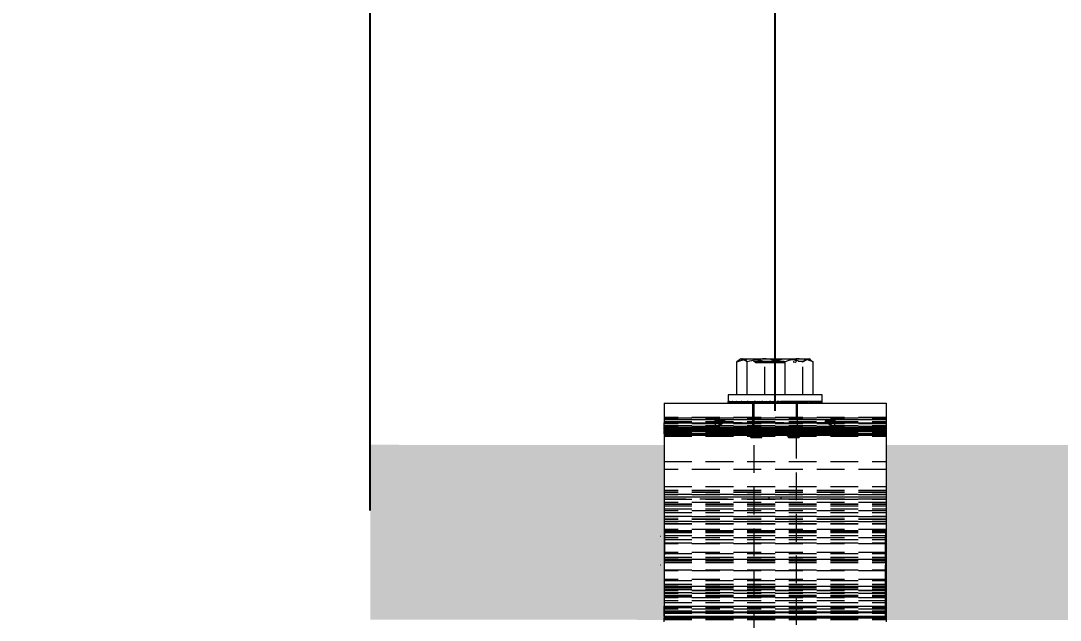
# Model space of a CAD drawing. Header units: millimetres. Extents: x 1522 to 2996, y -37 to 935.
# Drawn here: x 2514.08 to 2561.66, y 755.98 to 783.42 of the extents above; entities that cross this region are included whole.
import ezdxf

# ---------------------------------------------------------------- set-up
doc = ezdxf.new("R2010")
doc.units = ezdxf.units.MM
doc.header["$PDSIZE"] = -1
doc.linetypes.add('HIDDEN', pattern=[1.905, 1.27, -0.635])
doc.styles.get("Standard").update_dxf_attribs({"font": 'simplex.shx'})
doc.dimstyles.new('ISO-25', dxfattribs={"dimtxt": 2.5, "dimasz": 2.5, "dimexe": 1.25, "dimexo": 0.625, "dimtad": 1, "dimtxsty": 'Standard', "dimcen": 2.5, "dimadec": 0, "dimazin": 0, "dimtfac": 1, "dimtmove": 0, "dimatfit": 3, "dimfxl": 1, "dimarcsym": 0})

# ---------------------------------------------------------------- blocks, each defined once
blk = doc.blocks.new('*D30')
at = {"color": 0, "lineweight": -2, "transparency": 16777216}
for p, q in [((2530.08, 761.011), (2530.08, 788.559)), ((2548.61, 765.572), (2548.61, 788.559)), ((2522.08, 787.559), (2514.08, 787.559)), ((2530.08, 787.559), (2548.61, 787.559)), ((2556.61, 787.559), (2564.61, 787.559))]:
    blk.add_line(p, q, dxfattribs=at)
at = {"color": 0, "transparency": 16777216}
for points in [[(2522.08, 786.225), (2522.08, 788.892), (2530.08, 787.559)], [(2556.61, 788.892), (2556.61, 786.225), (2548.61, 787.559)]]:
    blk.add_solid(points, dxfattribs=at)
at = {"layer": 'Defpoints', "color": 0, "transparency": 16777216}
for p in [(2548.61, 787.559), (2548.61, 764.572), (2530.08, 760.011)]:
    blk.add_point(p, dxfattribs=at)
blk = doc.blocks.new('attachment and clamp x2')
at = {"color": 7, "linetype": 'Continuous', "lineweight": 15}
for p, q in [((1762.598, 215.599), (1762.598, 217.102)), ((1762.778, 217.242), (1762.711, 217.203)), ((1762.778, 217.242), (1762.831, 217.242)), ((1763.065, 217.102), (1762.831, 217.242)), ((1762.831, 217.242), (1763.937, 217.242)), ((1763.065, 215.599), (1763.065, 217.102)), ((1764.81, 217.102), (1763.937, 217.242)), ((1763.937, 217.242), (1765.448, 217.242)), ((1764.81, 215.599), (1764.81, 217.102)), ((1765.448, 217.242), (1765.907, 217.242)), ((1765.974, 217.203), (1765.907, 217.242)), ((1765.962, 217.182), (1766.087, 217.102)), ((1766.087, 215.599), (1766.087, 217.102)), ((1762.191, 215.599), (1762.191, 215.248)), ((1762.821, 215.599), (1762.191, 215.599)), ((1766.493, 215.599), (1762.821, 215.599)), ((1766.493, 215.248), (1766.493, 215.599)), ((1759.259, 215.205), (1769.426, 215.205)), ((1759.259, 215.205), (1759.259, 214.305)), ((1762.2, 215.205), (1762.2, 215.291)), ((1762.262, 215.208), (1762.2, 215.205)), ((1762.265, 215.205), (1762.265, 215.291)), ((1762.384, 215.21), (1762.265, 215.205)), ((1762.393, 215.205), (1762.393, 215.291)), ((1762.562, 215.213), (1762.393, 215.205)), ((1762.58, 215.205), (1762.58, 215.291)), ((1762.79, 215.215), (1762.58, 215.205)), ((1762.821, 215.205), (1762.821, 215.291)), ((1762.821, 215.205), (1763.06, 215.219)), ((1763.109, 215.205), (1763.109, 215.291)), ((1763.363, 215.223), (1763.109, 215.205)), ((1763.353, 215.205), (1763.353, 215.222)), ((1763.368, 215.222), (1763.368, 215.205)), ((1763.383, 215.205), (1763.383, 215.218)), ((1763.398, 215.214), (1763.398, 215.205)), ((1763.433, 215.205), (1763.433, 215.291)), ((1763.685, 215.229), (1763.433, 215.205)), ((1763.443, 215.205), (1763.443, 215.206)), ((1763.456, 215.207), (1763.456, 215.205)), ((1763.529, 215.205), (1763.529, 215.214)), ((1763.541, 215.215), (1763.541, 215.205)), ((1763.64, 215.225), (1763.64, 215.205)), ((1763.651, 215.226), (1763.651, 215.205)), ((1763.773, 215.205), (1763.773, 215.208)), ((1763.782, 215.206), (1763.782, 215.205)), ((1763.786, 215.205), (1763.786, 215.291)), ((1764.006, 215.239), (1763.786, 215.205)), ((1763.923, 215.205), (1763.923, 215.226)), ((1763.929, 215.227), (1763.929, 215.205)), ((1764.085, 215.205), (1764.085, 215.221)), ((1764.089, 215.22), (1764.089, 215.205)), ((1764.155, 215.205), (1764.155, 215.291)), ((1764.256, 215.252), (1764.155, 215.205)), ((1764.256, 215.205), (1764.256, 215.252)), ((1764.257, 215.268), (1764.257, 215.205)), ((1764.429, 215.205), (1764.429, 215.228)), ((1764.53, 215.205), (1764.53, 215.291)), ((1764.599, 215.252), (1764.53, 215.268)), ((1764.599, 215.252), (1764.899, 215.205)), ((1764.599, 215.205), (1764.599, 215.252)), ((1764.762, 215.205), (1764.762, 215.226)), ((1764.899, 215.205), (1764.899, 215.291)), ((1764.899, 215.239), (1765.251, 215.205)), ((1764.912, 215.205), (1764.912, 215.237)), ((1765.044, 215.205), (1765.044, 215.225)), ((1765.156, 215.205), (1765.156, 215.214)), ((1765.242, 215.205), (1765.242, 215.206)), ((1765.251, 215.205), (1765.251, 215.291)), ((1765.251, 215.228), (1765.576, 215.205)), ((1765.301, 215.205), (1765.301, 215.224)), ((1765.331, 215.205), (1765.331, 215.222)), ((1765.576, 215.205), (1765.576, 215.291)), ((1765.576, 215.222), (1765.863, 215.205)), ((1765.863, 215.205), (1765.863, 215.291)), ((1765.863, 215.217), (1766.104, 215.205)), ((1766.104, 215.205), (1766.104, 215.291)), ((1766.104, 215.214), (1766.292, 215.205)), ((1766.292, 215.205), (1766.292, 215.291)), ((1766.292, 215.211), (1766.42, 215.205)), ((1766.42, 215.205), (1766.42, 215.291)), ((1766.42, 215.208), (1766.485, 215.205)), ((1766.485, 215.205), (1766.485, 215.291)), ((1769.426, 215.205), (1769.426, 214.305)), ((1759.259, 214.305), (1769.426, 214.305)), ((1759.259, 214.095), (1759.259, 214.305)), ((1769.426, 214.305), (1769.426, 214.095)), ((1769.426, 214.095), (1759.259, 214.095)), ((1759.259, 214.047), (1759.259, 214.095)), ((1759.259, 214.047), (1769.426, 214.047)), ((1759.259, 214.046), (1759.259, 214.047)), ((1759.259, 214.046), (1769.426, 214.046)), ((1759.259, 213.989), (1759.259, 214.046)), ((1769.426, 213.989), (1759.259, 213.989)), ((1759.259, 213.989), (1759.259, 213.957)), ((1759.259, 213.957), (1769.426, 213.957)), ((1759.259, 213.803), (1759.259, 213.957)), ((1769.426, 213.803), (1759.259, 213.803)), ((1759.259, 213.803), (1759.259, 205.924)), ((1769.426, 214.095), (1769.426, 214.047)), ((1769.426, 214.047), (1769.426, 214.046)), ((1769.426, 214.046), (1769.426, 213.989)), ((1769.426, 213.989), (1769.426, 213.957)), ((1769.426, 213.957), (1769.426, 213.803)), ((1769.426, 213.803), (1769.426, 205.924)), ((1759.259, 205.924), (1769.426, 205.924)), ((1759.259, 205.636), (1759.259, 205.924)), ((1769.426, 205.636), (1759.259, 205.636)), ((1759.259, 205.449), (1759.259, 205.636)), ((1769.426, 205.924), (1769.426, 205.636)), ((1769.426, 205.636), (1769.426, 205.449)), ((1769.426, 205.449), (1759.259, 205.449)), ((1759.259, 205.449), (1759.259, 205.382)), ((1759.259, 205.382), (1769.426, 205.382)), ((1759.259, 205.195), (1759.259, 205.382)), ((1769.426, 205.449), (1769.426, 205.382)), ((1769.426, 205.382), (1769.426, 205.195))]:
    blk.add_line(p, q, dxfattribs=at)
at = {"color": 7, "linetype": 'HIDDEN', "lineweight": 0}
for p, q in [((1762.935, 217.242), (1763.037, 217.139)), ((1763.355, 217.139), (1763.488, 217.139)), ((1763.444, 217.077), (1763.355, 217.139)), ((1763.444, 217.077), (1763.488, 217.077)), ((1763.488, 217.139), (1765.648, 217.139)), ((1763.488, 217.077), (1763.488, 217.139)), ((1763.488, 217.077), (1765.241, 217.077)), ((1763.875, 217.102), (1764.747, 217.242)), ((1763.875, 215.599), (1763.875, 217.102)), ((1765.196, 217.077), (1765.196, 217.139)), ((1765.241, 217.077), (1765.329, 217.139)), ((1765.62, 217.102), (1765.853, 217.242)), ((1765.62, 215.599), (1765.62, 217.102)), ((1765.648, 217.139), (1765.75, 217.242)), ((1762.2, 215.291), (1762.265, 215.291)), ((1763.353, 215.252), (1762.262, 215.208)), ((1762.265, 215.291), (1762.393, 215.291)), ((1763.383, 215.252), (1762.384, 215.21)), ((1762.393, 215.291), (1762.58, 215.291)), ((1763.443, 215.252), (1762.562, 215.213)), ((1762.58, 215.291), (1762.821, 215.291)), ((1763.529, 215.252), (1762.79, 215.215)), ((1762.821, 215.291), (1763.109, 215.291)), ((1763.06, 215.219), (1763.64, 215.252)), ((1763.109, 215.291), (1763.433, 215.291)), ((1763.316, 215.205), (1763.316, 213.954)), ((1763.353, 215.252), (1763.368, 215.291)), ((1763.353, 215.252), (1763.398, 215.291)), ((1763.353, 215.222), (1763.353, 215.252)), ((1763.353, 215.189), (1763.353, 215.205)), ((1763.368, 215.189), (1763.353, 215.189)), ((1763.773, 215.252), (1763.363, 215.223)), ((1763.365, 215.189), (1763.365, 203.327)), ((1763.368, 215.291), (1763.368, 215.222)), ((1763.383, 215.252), (1763.368, 215.291)), ((1763.368, 215.205), (1763.368, 215.189)), ((1763.383, 215.189), (1763.368, 215.189)), ((1763.383, 215.252), (1763.456, 215.291)), ((1763.383, 215.218), (1763.383, 215.252)), ((1763.383, 215.189), (1763.383, 215.205)), ((1763.398, 215.189), (1763.383, 215.189)), ((1763.398, 215.291), (1763.398, 215.214)), ((1763.443, 215.252), (1763.398, 215.291)), ((1763.398, 215.205), (1763.398, 215.189)), ((1763.443, 215.189), (1763.398, 215.189)), ((1763.433, 215.291), (1763.786, 215.291)), ((1763.443, 215.252), (1763.541, 215.291)), ((1763.443, 215.206), (1763.443, 215.252)), ((1763.443, 215.189), (1763.443, 215.205)), ((1763.456, 215.189), (1763.443, 215.189)), ((1763.456, 215.291), (1763.456, 215.207)), ((1763.529, 215.252), (1763.456, 215.291)), ((1763.456, 215.205), (1763.456, 215.189)), ((1763.529, 215.189), (1763.456, 215.189)), ((1763.529, 215.252), (1763.651, 215.291)), ((1763.529, 215.214), (1763.529, 215.252)), ((1763.529, 215.189), (1763.529, 215.205)), ((1763.541, 215.189), (1763.529, 215.189)), ((1763.541, 215.291), (1763.541, 215.215)), ((1763.64, 215.252), (1763.541, 215.291)), ((1763.541, 215.205), (1763.541, 215.189)), ((1763.64, 215.189), (1763.541, 215.189)), ((1763.64, 215.252), (1763.782, 215.291)), ((1763.64, 215.252), (1763.64, 215.225)), ((1763.64, 215.205), (1763.64, 215.189)), ((1763.651, 215.189), (1763.64, 215.189)), ((1763.651, 215.291), (1763.651, 215.226)), ((1763.773, 215.252), (1763.651, 215.291)), ((1763.651, 215.205), (1763.651, 215.189)), ((1763.773, 215.189), (1763.651, 215.189)), ((1763.923, 215.252), (1763.685, 215.229)), ((1763.773, 215.252), (1763.929, 215.291)), ((1763.773, 215.208), (1763.773, 215.252)), ((1763.773, 215.189), (1763.773, 215.205)), ((1763.782, 215.189), (1763.773, 215.189)), ((1763.782, 215.291), (1763.782, 215.206)), ((1763.923, 215.252), (1763.782, 215.291)), ((1763.782, 215.205), (1763.782, 215.189)), ((1763.923, 215.189), (1763.782, 215.189)), ((1763.786, 215.291), (1764.089, 215.291)), ((1763.923, 215.252), (1764.089, 215.291)), ((1763.923, 215.226), (1763.923, 215.252)), ((1763.923, 215.189), (1763.923, 215.205)), ((1763.929, 215.189), (1763.923, 215.189)), ((1763.929, 215.291), (1763.929, 215.227)), ((1764.085, 215.252), (1763.929, 215.291)), ((1763.929, 215.205), (1763.929, 215.189)), ((1764.085, 215.189), (1763.929, 215.189)), ((1764.085, 215.252), (1764.006, 215.239)), ((1764.085, 215.252), (1764.257, 215.291)), ((1764.085, 215.221), (1764.085, 215.252)), ((1764.085, 215.189), (1764.085, 215.205)), ((1764.089, 215.189), (1764.085, 215.189)), ((1764.089, 215.291), (1764.089, 215.22)), ((1764.256, 215.252), (1764.089, 215.291)), ((1764.089, 215.205), (1764.089, 215.189)), ((1764.256, 215.189), (1764.089, 215.189)), ((1764.155, 215.291), (1764.257, 215.291)), ((1764.256, 215.252), (1764.428, 215.291)), ((1764.256, 215.189), (1764.256, 215.205)), ((1764.257, 215.189), (1764.256, 215.189)), ((1764.257, 215.291), (1764.257, 215.268)), ((1764.429, 215.252), (1764.257, 215.291)), ((1764.257, 215.205), (1764.257, 215.189)), ((1764.429, 215.189), (1764.257, 215.189)), ((1764.53, 215.268), (1764.428, 215.291)), ((1764.53, 215.291), (1764.428, 215.291)), ((1764.428, 215.291), (1764.428, 215.189)), ((1764.429, 215.252), (1764.595, 215.291)), ((1764.429, 215.252), (1764.53, 215.205)), ((1764.429, 215.228), (1764.429, 215.252)), ((1764.429, 215.189), (1764.429, 215.205)), ((1764.599, 215.189), (1764.429, 215.189)), ((1764.762, 215.252), (1764.595, 215.291)), ((1764.899, 215.291), (1764.595, 215.291)), ((1764.595, 215.291), (1764.595, 215.189)), ((1764.599, 215.252), (1764.756, 215.291)), ((1764.599, 215.189), (1764.599, 215.205)), ((1764.762, 215.189), (1764.599, 215.189)), ((1764.912, 215.252), (1764.756, 215.291)), ((1764.756, 215.291), (1764.756, 215.189)), ((1764.762, 215.252), (1764.903, 215.291)), ((1764.762, 215.252), (1764.899, 215.239)), ((1764.762, 215.226), (1764.762, 215.252)), ((1764.762, 215.189), (1764.762, 215.205)), ((1764.912, 215.189), (1764.762, 215.189)), ((1765.251, 215.291), (1764.899, 215.291)), ((1765.044, 215.252), (1764.903, 215.291)), ((1764.903, 215.291), (1764.903, 215.189)), ((1764.912, 215.252), (1765.034, 215.291)), ((1764.912, 215.252), (1765.251, 215.228)), ((1764.912, 215.237), (1764.912, 215.252)), ((1764.912, 215.189), (1764.912, 215.205)), ((1765.044, 215.189), (1764.912, 215.189)), ((1765.156, 215.252), (1765.034, 215.291)), ((1765.034, 215.291), (1765.034, 215.189)), ((1765.044, 215.252), (1765.143, 215.291)), ((1765.044, 215.252), (1765.576, 215.222)), ((1765.044, 215.225), (1765.044, 215.252)), ((1765.044, 215.189), (1765.044, 215.205)), ((1765.156, 215.189), (1765.044, 215.189)), ((1765.242, 215.252), (1765.143, 215.291)), ((1765.143, 215.291), (1765.143, 215.189)), ((1765.156, 215.252), (1765.228, 215.291)), ((1765.156, 215.252), (1765.863, 215.217)), ((1765.156, 215.214), (1765.156, 215.252)), ((1765.156, 215.189), (1765.156, 215.205)), ((1765.242, 215.189), (1765.156, 215.189)), ((1765.301, 215.252), (1765.228, 215.291)), ((1765.228, 215.291), (1765.228, 215.189)), ((1765.242, 215.252), (1765.287, 215.291)), ((1765.242, 215.252), (1766.104, 215.214)), ((1765.242, 215.206), (1765.242, 215.252)), ((1765.242, 215.189), (1765.242, 215.205)), ((1765.301, 215.189), (1765.242, 215.189)), ((1765.576, 215.291), (1765.251, 215.291)), ((1765.331, 215.252), (1765.287, 215.291)), ((1765.287, 215.291), (1765.287, 215.189)), ((1765.301, 215.252), (1765.316, 215.291)), ((1765.301, 215.252), (1766.292, 215.211)), ((1765.301, 215.224), (1765.301, 215.252)), ((1765.301, 215.189), (1765.301, 215.205)), ((1765.331, 215.189), (1765.301, 215.189)), ((1765.331, 215.252), (1765.316, 215.291)), ((1765.316, 215.291), (1765.316, 215.189)), ((1765.32, 203.153), (1765.32, 215.189)), ((1765.331, 215.252), (1766.42, 215.208)), ((1765.331, 215.222), (1765.331, 215.252)), ((1765.331, 215.189), (1765.331, 215.205)), ((1765.368, 213.954), (1765.368, 215.205)), ((1765.863, 215.291), (1765.576, 215.291)), ((1766.104, 215.291), (1765.863, 215.291)), ((1766.292, 215.291), (1766.104, 215.291)), ((1766.42, 215.291), (1766.292, 215.291)), ((1766.485, 215.291), (1766.42, 215.291)), ((1769.426, 214.549), (1759.259, 214.549)), ((1769.426, 214.549), (1759.259, 214.549)), ((1759.259, 214.546), (1769.426, 214.546)), ((1769.426, 214.457), (1759.259, 214.457)), ((1759.259, 214.456), (1769.426, 214.456)), ((1769.426, 214.45), (1759.259, 214.45)), ((1759.259, 214.366), (1769.426, 214.366)), ((1759.259, 214.364), (1769.426, 214.364)), ((1769.426, 214.267), (1759.259, 214.267)), ((1759.259, 214.181), (1769.426, 214.181)), ((1769.426, 214.138), (1759.259, 214.138)), ((1761.605, 214.308), (1761.605, 214.432)), ((1762.013, 214.432), (1761.605, 214.432)), ((1761.605, 214.386), (1761.996, 214.386)), ((1761.605, 214.085), (1761.996, 214.386)), ((1762.013, 214.369), (1761.605, 214.369)), ((1761.605, 214.347), (1761.996, 214.347)), ((1761.605, 214.045), (1761.996, 214.347)), ((1761.605, 214.308), (1761.605, 213.845)), ((1762.043, 214.308), (1761.605, 214.308)), ((1762.043, 214.307), (1761.605, 214.307)), ((1761.996, 214.347), (1761.996, 214.386)), ((1766.642, 214.308), (1762.043, 214.308)), ((1762.043, 214.307), (1762.043, 214.308)), ((1766.642, 214.307), (1762.043, 214.307)), ((1767.08, 214.308), (1766.642, 214.308)), ((1766.642, 214.307), (1766.642, 214.308)), ((1767.08, 214.307), (1766.642, 214.307)), ((1767.08, 214.432), (1766.672, 214.432)), ((1767.08, 214.369), (1766.672, 214.369)), ((1766.689, 214.386), (1767.08, 214.386)), ((1766.689, 214.347), (1766.689, 214.386)), ((1766.689, 214.386), (1767.08, 214.085)), ((1766.689, 214.347), (1767.08, 214.347)), ((1766.689, 214.347), (1767.08, 214.045)), ((1767.08, 214.432), (1767.08, 214.308)), ((1767.08, 213.845), (1767.08, 214.308)), ((1769.426, 214.083), (1759.259, 214.083)), ((1769.426, 213.954), (1759.259, 213.954)), ((1769.426, 213.924), (1759.259, 213.924)), ((1769.426, 213.911), (1759.259, 213.911)), ((1759.259, 213.897), (1769.426, 213.897)), ((1759.259, 213.849), (1769.426, 213.849)), ((1759.259, 213.829), (1769.426, 213.829)), ((1769.426, 213.817), (1759.259, 213.817)), ((1759.259, 213.797), (1769.426, 213.797)), ((1759.259, 213.754), (1769.426, 213.754)), ((1769.426, 213.754), (1759.259, 213.754)), ((1769.426, 213.734), (1759.259, 213.734)), ((1759.259, 213.731), (1769.426, 213.731)), ((1759.259, 213.692), (1769.426, 213.692)), ((1767.08, 213.845), (1761.605, 213.845)), ((1761.605, 213.845), (1761.605, 213.821)), ((1767.08, 213.844), (1761.605, 213.844)), ((1761.605, 213.821), (1767.08, 213.821)), ((1761.605, 213.759), (1761.605, 213.821)), ((1767.08, 213.808), (1761.605, 213.808)), ((1761.605, 213.759), (1767.08, 213.759)), ((1761.605, 213.745), (1761.605, 213.759)), ((1767.08, 213.745), (1761.605, 213.745)), ((1762.14, 213.932), (1762.129, 213.902)), ((1762.14, 213.932), (1762.199, 213.911)), ((1762.199, 213.911), (1762.188, 213.88)), ((1762.575, 213.911), (1762.634, 213.932)), ((1762.586, 213.88), (1762.575, 213.911)), ((1762.645, 213.902), (1762.634, 213.932)), ((1763.224, 213.665), (1763.235, 213.634)), ((1763.294, 213.656), (1763.235, 213.634)), ((1763.283, 213.686), (1763.294, 213.656)), ((1763.67, 213.656), (1763.681, 213.686)), ((1763.729, 213.634), (1763.67, 213.656)), ((1763.729, 213.634), (1763.74, 213.665)), ((1764.945, 213.662), (1764.956, 213.632)), ((1765.015, 213.653), (1764.956, 213.632)), ((1765.004, 213.683), (1765.015, 213.653)), ((1765.391, 213.653), (1765.402, 213.683)), ((1765.449, 213.632), (1765.391, 213.653)), ((1765.45, 213.632), (1765.461, 213.662)), ((1766.051, 213.935), (1766.04, 213.904)), ((1766.051, 213.935), (1766.11, 213.913)), ((1766.11, 213.913), (1766.099, 213.883)), ((1766.486, 213.913), (1766.544, 213.935)), ((1766.497, 213.883), (1766.486, 213.913)), ((1766.556, 213.904), (1766.545, 213.935)), ((1767.08, 213.821), (1767.08, 213.845)), ((1767.08, 213.759), (1767.08, 213.821)), ((1767.08, 213.759), (1767.08, 213.745)), ((1759.259, 212.546), (1769.426, 212.546)), ((1769.426, 212.171), (1759.259, 212.171)), ((1759.259, 211.402), (1769.426, 211.402)), ((1769.426, 211.215), (1759.259, 211.215)), ((1769.426, 211.133), (1759.259, 211.133)), ((1769.426, 211.121), (1759.259, 211.121)), ((1759.259, 211.039), (1769.426, 211.039)), ((1769.426, 211.009), (1759.259, 211.009)), ((1759.259, 210.928), (1769.426, 210.928)), ((1759.259, 210.915), (1769.426, 210.915)), ((1769.426, 210.902), (1759.259, 210.902)), ((1759.259, 210.808), (1769.426, 210.808)), ((1764.069, 210.808), (1759.259, 210.808)), ((1764.069, 210.808), (1764.069, 210.902)), ((1764.616, 210.808), (1764.616, 210.902)), ((1769.426, 210.808), (1764.616, 210.808)), ((1769.426, 210.665), (1759.259, 210.665)), ((1759.259, 210.609), (1769.426, 210.609)), ((1759.259, 210.584), (1769.426, 210.584)), ((1759.259, 210.515), (1769.426, 210.515)), ((1759.259, 210.377), (1769.426, 210.377)), ((1769.426, 210.282), (1759.259, 210.282)), ((1759.259, 210.201), (1769.426, 210.201)), ((1759.259, 210.044), (1769.426, 210.044)), ((1769.426, 209.999), (1759.259, 209.999)), ((1769.426, 209.902), (1759.259, 209.902)), ((1769.426, 209.889), (1759.259, 209.889)), ((1759.259, 209.808), (1769.426, 209.808)), ((1769.426, 209.777), (1759.259, 209.777)), ((1759.259, 209.696), (1769.426, 209.696)), ((1759.259, 209.683), (1769.426, 209.683)), ((1769.426, 209.433), (1759.259, 209.433)), ((1759.259, 209.378), (1769.426, 209.378)), ((1759.259, 209.352), (1769.426, 209.352)), ((1759.259, 209.284), (1769.426, 209.284)), ((1759.259, 209.146), (1769.426, 209.146)), ((1769.426, 209.051), (1759.259, 209.051)), ((1759.259, 208.969), (1769.426, 208.969)), ((1759.259, 208.812), (1769.426, 208.812)), ((1769.426, 208.768), (1759.259, 208.768)), ((1769.426, 208.369), (1759.259, 208.369)), ((1759.259, 208.325), (1769.426, 208.325)), ((1759.259, 208.159), (1769.426, 208.159)), ((1759.259, 208.146), (1769.426, 208.146)), ((1769.426, 208.056), (1759.259, 208.056)), ((1769.426, 208.056), (1759.259, 208.056)), ((1759.259, 208.052), (1769.426, 208.052)), ((1759.259, 208.052), (1769.426, 208.052)), ((1759.259, 208.052), (1769.426, 208.052)), ((1759.259, 207.993), (1769.426, 207.993)), ((1759.259, 207.914), (1769.426, 207.914)), ((1759.259, 207.58), (1769.426, 207.58)), ((1769.426, 207.536), (1759.259, 207.536)), ((1769.426, 207.138), (1759.259, 207.138)), ((1759.259, 207.093), (1769.426, 207.093)), ((1759.259, 206.927), (1769.426, 206.927)), ((1759.259, 206.914), (1769.426, 206.914)), ((1769.426, 206.824), (1759.259, 206.824)), ((1769.426, 206.824), (1759.259, 206.824)), ((1759.259, 206.82), (1769.426, 206.82)), ((1759.259, 206.82), (1769.426, 206.82)), ((1759.259, 206.82), (1769.426, 206.82)), ((1759.259, 206.762), (1769.426, 206.762)), ((1759.259, 206.682), (1769.426, 206.682)), ((1769.426, 206.629), (1759.259, 206.629)), ((1769.426, 206.616), (1759.259, 206.616)), ((1759.259, 206.535), (1769.426, 206.535)), ((1769.426, 206.504), (1759.259, 206.504)), ((1759.259, 206.423), (1769.426, 206.423)), ((1759.259, 206.41), (1769.426, 206.41)), ((1759.259, 206.348), (1769.426, 206.348)), ((1769.426, 206.304), (1759.259, 206.304)), ((1769.426, 206.16), (1759.259, 206.16)), ((1759.259, 206.079), (1769.426, 206.079)), ((1769.426, 205.906), (1759.259, 205.906)), ((1759.259, 205.862), (1769.426, 205.862)), ((1769.426, 205.778), (1759.259, 205.778)), ((1759.259, 205.696), (1769.426, 205.696)), ((1759.259, 205.695), (1769.426, 205.695)), ((1759.259, 205.683), (1769.426, 205.683)), ((1759.259, 205.636), (1769.426, 205.636)), ((1769.426, 205.617), (1759.259, 205.617)), ((1759.259, 205.589), (1769.426, 205.589)), ((1759.259, 205.589), (1769.426, 205.589)), ((1759.259, 205.589), (1769.426, 205.589)), ((1759.259, 205.451), (1769.426, 205.451)), ((1769.426, 205.397), (1759.259, 205.397)), ((1769.426, 205.384), (1759.259, 205.384)), ((1759.259, 205.326), (1769.426, 205.326)), ((1759.259, 205.303), (1769.426, 205.303))]:
    blk.add_line(p, q, dxfattribs=at)
at = {"color": 7, "linetype": 'HIDDEN', "lineweight": 0, "flags": 128}
for points in [[(1762.003, 213.813), (1762.032, 213.814), (1762.115, 213.816), (1762.24, 213.816), (1762.387, 213.817), (1762.534, 213.816), (1762.659, 213.816), (1762.742, 213.814), (1762.771, 213.813), (1762.742, 213.812), (1762.659, 213.811), (1762.534, 213.81), (1762.387, 213.81), (1762.24, 213.81), (1762.115, 213.811), (1762.032, 213.812), (1762.003, 213.813)], [(1762.003, 213.751), (1762.032, 213.749), (1762.115, 213.748), (1762.24, 213.747), (1762.387, 213.747), (1762.534, 213.747), (1762.659, 213.748), (1762.742, 213.749), (1762.771, 213.751), (1762.742, 213.752), (1762.659, 213.753), (1762.534, 213.754), (1762.387, 213.754), (1762.24, 213.754), (1762.115, 213.753), (1762.032, 213.752), (1762.003, 213.751)], [(1762.387, 213.904), (1762.486, 213.904), (1762.569, 213.903), (1762.625, 213.903), (1762.645, 213.902), (1762.625, 213.901), (1762.569, 213.9), (1762.486, 213.9), (1762.387, 213.899), (1762.288, 213.9), (1762.205, 213.9), (1762.149, 213.901), (1762.129, 213.902), (1762.149, 213.903), (1762.205, 213.903), (1762.288, 213.904), (1762.387, 213.904)], [(1762.387, 213.934), (1762.293, 213.934), (1762.212, 213.934), (1762.159, 213.933), (1762.14, 213.932), (1762.159, 213.931), (1762.212, 213.931), (1762.293, 213.93), (1762.387, 213.93), (1762.481, 213.93), (1762.562, 213.931), (1762.615, 213.931), (1762.634, 213.932), (1762.615, 213.933), (1762.562, 213.934), (1762.481, 213.934), (1762.387, 213.934)], [(1762.387, 213.879), (1762.311, 213.879), (1762.246, 213.879), (1762.203, 213.88), (1762.188, 213.88), (1762.203, 213.881), (1762.246, 213.881), (1762.311, 213.882), (1762.387, 213.882), (1762.463, 213.882), (1762.528, 213.881), (1762.571, 213.881), (1762.586, 213.88), (1762.571, 213.88), (1762.528, 213.879), (1762.463, 213.879), (1762.387, 213.879)], [(1762.387, 213.909), (1762.459, 213.909), (1762.52, 213.91), (1762.561, 213.91), (1762.575, 213.911), (1762.561, 213.911), (1762.52, 213.912), (1762.459, 213.912), (1762.387, 213.912), (1762.315, 213.912), (1762.254, 213.912), (1762.213, 213.911), (1762.199, 213.911), (1762.213, 213.91), (1762.254, 213.91), (1762.315, 213.909), (1762.387, 213.909)], [(1763.098, 213.816), (1763.127, 213.817), (1763.21, 213.818), (1763.335, 213.819), (1763.482, 213.819), (1763.629, 213.819), (1763.754, 213.818), (1763.837, 213.817), (1763.866, 213.816), (1763.837, 213.815), (1763.754, 213.814), (1763.629, 213.813), (1763.482, 213.813), (1763.335, 213.813), (1763.21, 213.814), (1763.127, 213.815), (1763.098, 213.816)], [(1763.866, 213.753), (1763.837, 213.755), (1763.754, 213.756), (1763.629, 213.756), (1763.482, 213.757), (1763.335, 213.756), (1763.21, 213.756), (1763.127, 213.755), (1763.098, 213.753), (1763.127, 213.752), (1763.21, 213.751), (1763.335, 213.75), (1763.482, 213.75), (1763.629, 213.75), (1763.754, 213.751), (1763.837, 213.752), (1763.866, 213.753)], [(1763.482, 213.663), (1763.581, 213.663), (1763.664, 213.663), (1763.72, 213.664), (1763.74, 213.665), (1763.72, 213.666), (1763.664, 213.666), (1763.581, 213.667), (1763.482, 213.667), (1763.383, 213.667), (1763.3, 213.666), (1763.244, 213.666), (1763.224, 213.665), (1763.244, 213.664), (1763.3, 213.663), (1763.383, 213.663), (1763.482, 213.663)], [(1763.482, 213.688), (1763.406, 213.688), (1763.341, 213.687), (1763.298, 213.687), (1763.283, 213.686), (1763.298, 213.686), (1763.341, 213.685), (1763.406, 213.685), (1763.482, 213.684), (1763.558, 213.685), (1763.623, 213.685), (1763.666, 213.686), (1763.681, 213.686), (1763.666, 213.687), (1763.623, 213.687), (1763.558, 213.688), (1763.482, 213.688)], [(1763.482, 213.657), (1763.554, 213.657), (1763.615, 213.657), (1763.656, 213.656), (1763.67, 213.656), (1763.656, 213.655), (1763.615, 213.655), (1763.554, 213.654), (1763.482, 213.654), (1763.41, 213.654), (1763.349, 213.655), (1763.308, 213.655), (1763.294, 213.656), (1763.308, 213.656), (1763.349, 213.657), (1763.41, 213.657), (1763.482, 213.657)], [(1764.818, 213.813), (1764.848, 213.814), (1764.931, 213.816), (1765.056, 213.816), (1765.203, 213.817), (1765.35, 213.816), (1765.474, 213.816), (1765.558, 213.814), (1765.587, 213.813), (1765.558, 213.812), (1765.474, 213.811), (1765.35, 213.81), (1765.203, 213.81), (1765.056, 213.81), (1764.931, 213.811), (1764.848, 213.812), (1764.818, 213.813)], [(1765.587, 213.751), (1765.558, 213.752), (1765.474, 213.753), (1765.35, 213.754), (1765.203, 213.754), (1765.056, 213.754), (1764.931, 213.753), (1764.848, 213.752), (1764.818, 213.751), (1764.848, 213.749), (1764.931, 213.748), (1765.056, 213.747), (1765.203, 213.747), (1765.35, 213.747), (1765.474, 213.748), (1765.558, 213.749), (1765.587, 213.751)], [(1765.203, 213.66), (1765.301, 213.66), (1765.385, 213.66), (1765.441, 213.661), (1765.461, 213.662), (1765.441, 213.663), (1765.385, 213.664), (1765.301, 213.664), (1765.203, 213.664), (1765.104, 213.664), (1765.02, 213.664), (1764.964, 213.663), (1764.945, 213.662), (1764.964, 213.661), (1765.02, 213.66), (1765.104, 213.66), (1765.203, 213.66)], [(1765.203, 213.685), (1765.126, 213.685), (1765.062, 213.685), (1765.019, 213.684), (1765.004, 213.683), (1765.019, 213.683), (1765.062, 213.682), (1765.126, 213.682), (1765.203, 213.682), (1765.279, 213.682), (1765.343, 213.682), (1765.387, 213.683), (1765.402, 213.683), (1765.387, 213.684), (1765.343, 213.685), (1765.279, 213.685), (1765.203, 213.685)], [(1765.203, 213.655), (1765.275, 213.655), (1765.336, 213.654), (1765.376, 213.654), (1765.391, 213.653), (1765.376, 213.652), (1765.336, 213.652), (1765.275, 213.652), (1765.203, 213.651), (1765.131, 213.652), (1765.07, 213.652), (1765.029, 213.652), (1765.015, 213.653), (1765.029, 213.654), (1765.07, 213.654), (1765.131, 213.655), (1765.203, 213.655)], [(1765.913, 213.816), (1765.943, 213.817), (1766.026, 213.818), (1766.151, 213.819), (1766.298, 213.819), (1766.445, 213.819), (1766.569, 213.818), (1766.653, 213.817), (1766.682, 213.816), (1766.653, 213.815), (1766.569, 213.814), (1766.445, 213.813), (1766.298, 213.813), (1766.151, 213.813), (1766.026, 213.814), (1765.943, 213.815), (1765.913, 213.816)], [(1765.913, 213.753), (1765.943, 213.752), (1766.026, 213.751), (1766.151, 213.75), (1766.298, 213.75), (1766.445, 213.75), (1766.569, 213.751), (1766.653, 213.752), (1766.682, 213.753), (1766.653, 213.755), (1766.569, 213.756), (1766.445, 213.756), (1766.298, 213.757), (1766.151, 213.756), (1766.026, 213.756), (1765.943, 213.755), (1765.913, 213.753)], [(1766.298, 213.907), (1766.396, 213.906), (1766.48, 213.906), (1766.536, 213.905), (1766.556, 213.904), (1766.536, 213.904), (1766.48, 213.903), (1766.396, 213.902), (1766.298, 213.902), (1766.199, 213.902), (1766.115, 213.903), (1766.059, 213.904), (1766.04, 213.904), (1766.059, 213.905), (1766.115, 213.906), (1766.199, 213.906), (1766.298, 213.907)], [(1766.298, 213.937), (1766.203, 213.937), (1766.123, 213.936), (1766.07, 213.936), (1766.051, 213.935), (1766.07, 213.934), (1766.123, 213.933), (1766.203, 213.933), (1766.298, 213.933), (1766.392, 213.933), (1766.472, 213.933), (1766.526, 213.934), (1766.545, 213.935), (1766.526, 213.936), (1766.472, 213.936), (1766.392, 213.937), (1766.298, 213.937)], [(1766.298, 213.881), (1766.221, 213.881), (1766.157, 213.882), (1766.114, 213.882), (1766.099, 213.883), (1766.114, 213.884), (1766.157, 213.884), (1766.221, 213.885), (1766.298, 213.885), (1766.374, 213.885), (1766.438, 213.884), (1766.482, 213.884), (1766.497, 213.883), (1766.482, 213.882), (1766.438, 213.882), (1766.374, 213.881), (1766.298, 213.881)], [(1766.298, 213.912), (1766.37, 213.912), (1766.431, 213.912), (1766.471, 213.913), (1766.486, 213.913), (1766.471, 213.914), (1766.431, 213.915), (1766.37, 213.915), (1766.298, 213.915), (1766.226, 213.915), (1766.165, 213.915), (1766.124, 213.914), (1766.11, 213.913), (1766.124, 213.913), (1766.165, 213.912), (1766.226, 213.912), (1766.298, 213.912)], [(1763.482, 213.632), (1763.388, 213.632), (1763.307, 213.633), (1763.254, 213.634), (1763.235, 213.634), (1763.254, 213.635), (1763.307, 213.636), (1763.388, 213.636), (1763.482, 213.637), (1763.576, 213.636), (1763.657, 213.636), (1763.71, 213.635), (1763.729, 213.634), (1763.71, 213.634), (1763.657, 213.633), (1763.576, 213.632), (1763.482, 213.632)], [(1765.203, 213.629), (1765.108, 213.63), (1765.028, 213.63), (1764.975, 213.631), (1764.956, 213.632), (1764.975, 213.632), (1765.028, 213.633), (1765.108, 213.634), (1765.203, 213.634), (1765.297, 213.634), (1765.377, 213.633), (1765.431, 213.632), (1765.45, 213.632), (1765.431, 213.631), (1765.377, 213.63), (1765.297, 213.63), (1765.203, 213.629)]]:
    blk.add_lwpolyline(points, dxfattribs=at)
at = {"color": 7, "linetype": 'HIDDEN', "lineweight": 0}
for major_axis, ratio, start_param, end_param in [((2.151, 0.046), 0.229891, 3.049442, 3.136709), ((2.151, 0.135), 0.222167, 2.865827, 3.04036), ((2.15, 0.219), 0.207176, 2.684134, 2.858666), ((2.15, 0.295), 0.185741, 2.505242, 2.679775), ((2.15, 0.36), 0.158901, 2.32957, 2.504103), ((2.15, 0.414), 0.127772, 2.157087, 2.33162), ((2.15, 0.454), 0.093441, 1.9874, 2.161933), ((2.151, 0.481), 0.056913, 1.819861, 1.994394), ((2.151, 0.495), 0.01911, 1.653666, 1.828199), ((2.151, 0.495), 0.01911, 4.620726, 4.795259), ((2.151, 0.481), 0.056913, 4.786921, 4.961454), ((2.15, 0.454), 0.093441, 4.95446, 5.128993), ((2.15, 0.414), 0.127772, 5.124147, 5.29868), ((2.15, 0.36), 0.158901, 5.324272, 5.471162), ((2.15, 0.295), 0.185741, 5.493231, 5.646834), ((2.15, 0.219), 0.207176, 5.675442, 5.825726), ((2.151, 0.135), 0.222167, 5.832887, 6.00742), ((2.151, 0.046), 0.229891, 6.016502, 6.191035)]:
    blk.add_ellipse((1764.342, 215.291), major_axis=major_axis, ratio=ratio, start_param=start_param, end_param=end_param, dxfattribs=at)
at = {"color": 7, "linetype": 'Continuous', "lineweight": 15}
for major_axis, ratio, start_param, end_param in [((2.151, 0.046), 0.229891, 3.136709, 3.223975), ((2.151, -0.046), 0.229891, 3.233743, 3.408276), ((2.151, -0.135), 0.222167, 3.417358, 3.591891), ((2.15, -0.219), 0.207176, 3.599052, 3.773585), ((2.15, -0.295), 0.185741, 3.777944, 3.952477), ((2.15, -0.36), 0.158901, 3.953616, 4.128149), ((2.15, -0.414), 0.127772, 4.126098, 4.300631), ((2.15, -0.454), 0.093441, 4.295785, 4.470318), ((2.151, -0.481), 0.056913, 4.463324, 4.637857), ((2.151, -0.495), 0.01911, 4.629519, 4.804052), ((2.151, -0.495), 0.01911, 1.313394, 1.487927), ((2.151, -0.481), 0.056913, 1.147198, 1.321731), ((2.15, -0.454), 0.093441, 0.97966, 1.154193), ((2.15, -0.414), 0.127772, 0.809973, 0.984506), ((2.15, 0.36), 0.158901, 5.296629, 5.324272), ((2.15, -0.36), 0.158901, 0.63749, 0.812023), ((2.15, 0.295), 0.185741, 5.472301, 5.493231), ((2.15, -0.295), 0.185741, 0.461818, 0.636351), ((2.15, 0.219), 0.207176, 5.651193, 5.675442), ((2.15, -0.219), 0.207176, 0.282926, 0.457459), ((2.151, -0.135), 0.222167, 0.101233, 0.275766), ((2.151, -0.046), 0.229891, 0.004884, 0.09215)]:
    blk.add_ellipse((1764.342, 215.291), major_axis=major_axis, ratio=ratio, start_param=start_param, end_param=end_param, dxfattribs=at)
for points, knots in [([(1762.831, 217.242), (1762.826, 217.242), (1762.747, 217.24), (1762.67, 217.168), (1762.598, 217.102)], [0, 0, 0, 0, 0.070214, 1, 1, 1, 1]), ([(1763.937, 217.242), (1763.917, 217.242), (1763.622, 217.24), (1763.334, 217.168), (1763.065, 217.102)], [0, 0, 0, 0, 0.070214, 1, 1, 1, 1]), ([(1765.448, 217.242), (1765.396, 217.24), (1765.18, 217.233), (1764.969, 217.159), (1764.81, 217.102)], [0, 0, 0, 0, 0.2424856, 1, 1, 1, 1]), ([(1766.087, 217.102), (1766.04, 217.121), (1765.832, 217.203), (1765.616, 217.225), (1765.448, 217.242)], [0, 0, 0, 0, 0.224518, 1, 1, 1, 1])]:
    blk.add_open_spline(points, degree=3, knots=knots, dxfattribs=at)
at = {"color": 7, "linetype": 'HIDDEN', "lineweight": 0}
for points, knots in [([(1762.598, 217.102), (1762.757, 217.159), (1762.968, 217.233), (1763.184, 217.24), (1763.236, 217.242)], [0, 0, 0, 0, 0.757515, 1, 1, 1, 1]), ([(1763.236, 217.242), (1763.404, 217.225), (1763.62, 217.203), (1763.828, 217.121), (1763.875, 217.102)], [0, 0, 0, 0, 0.775482, 1, 1, 1, 1]), ([(1764.747, 217.242), (1764.768, 217.242), (1765.062, 217.24), (1765.351, 217.168), (1765.62, 217.102)], [0, 0, 0, 0, 0.0702138, 1, 1, 1, 1]), ([(1765.853, 217.242), (1765.859, 217.242), (1765.895, 217.242), (1765.931, 217.21), (1765.962, 217.182)], [0, 0, 0, 0, 0.151586, 1, 1, 1, 1]), ([(1761.996, 214.386), (1761.998, 214.396), (1762.003, 214.417), (1762.009, 214.432), (1762.016, 214.433), (1762.022, 214.42), (1762.029, 214.393), (1762.035, 214.357), (1762.04, 214.327), (1762.043, 214.31), (1762.043, 214.308)], [0, 0, 0, 0, 0.139668, 0.279339, 0.41901, 0.558683, 0.698354, 0.838026, 0.977698, 1, 1, 1, 1]), ([(1761.996, 214.347), (1761.998, 214.352), (1762.003, 214.362), (1762.01, 214.37), (1762.016, 214.37), (1762.023, 214.362), (1762.03, 214.347), (1762.036, 214.328), (1762.041, 214.314), (1762.043, 214.307)], [0, 0, 0, 0, 0.144458, 0.288914, 0.433332, 0.577748, 0.722165, 0.866577, 1, 1, 1, 1]), ([(1766.642, 214.308), (1766.644, 214.322), (1766.648, 214.351), (1766.655, 214.388), (1766.661, 214.416), (1766.668, 214.432), (1766.674, 214.433), (1766.681, 214.42), (1766.686, 214.401), (1766.688, 214.388), (1766.689, 214.386)], [0, 0, 0, 0, 0.139668, 0.279339, 0.419011, 0.558683, 0.698353, 0.838025, 0.977697, 1, 1, 1, 1]), ([(1766.642, 214.307), (1766.644, 214.315), (1766.649, 214.329), (1766.655, 214.349), (1766.662, 214.363), (1766.669, 214.37), (1766.676, 214.369), (1766.682, 214.361), (1766.686, 214.351), (1766.689, 214.347)], [0, 0, 0, 0, 0.144459, 0.288919, 0.433336, 0.57775, 0.722169, 0.866581, 1, 1, 1, 1]), ([(1762.046, 213.821), (1762.044, 213.82), (1762.038, 213.817), (1762.028, 213.816), (1762.021, 213.814), (1762.017, 213.814), (1762.014, 213.814), (1762.015, 213.814), (1762.025, 213.814), (1762.059, 213.815), (1762.137, 213.816), (1762.233, 213.816), (1762.299, 213.816), (1762.318, 213.816)], [0, 0, 0, 0, 0.010071, 0.03906, 0.056312, 0.072341, 0.094746, 0.134586, 0.218456, 0.387723, 0.628662, 0.892256, 1, 1, 1, 1]), ([(1762.043, 213.755), (1762.041, 213.755), (1762.034, 213.753), (1762.027, 213.752), (1762.021, 213.752), (1762.018, 213.751), (1762.018, 213.751), (1762.025, 213.752), (1762.054, 213.752), (1762.123, 213.753), (1762.205, 213.754), (1762.263, 213.754), (1762.274, 213.754)], [0, 0, 0, 0, 0.015995, 0.042773, 0.063401, 0.0894, 0.131977, 0.215071, 0.380493, 0.63371, 0.923984, 1, 1, 1, 1]), ([(1762.187, 213.881), (1762.187, 213.879), (1762.183, 213.858), (1762.16, 213.826), (1762.126, 213.791), (1762.091, 213.77), (1762.063, 213.759), (1762.048, 213.756), (1762.043, 213.755)], [0, 0, 0, 0, 0.029638, 0.316296, 0.555347, 0.756849, 0.920621, 1, 1, 1, 1]), ([(1762.137, 213.948), (1762.135, 213.931), (1762.132, 213.9), (1762.11, 213.865), (1762.087, 213.841), (1762.064, 213.827), (1762.051, 213.822), (1762.046, 213.821)], [0, 0, 0, 0, 0.3022946, 0.5373155, 0.733315, 0.8984939, 1, 1, 1, 1]), ([(1762.274, 213.754), (1762.309, 213.754), (1762.39, 213.754), (1762.523, 213.754), (1762.648, 213.753), (1762.721, 213.752), (1762.751, 213.752), (1762.759, 213.751), (1762.752, 213.752), (1762.743, 213.753), (1762.724, 213.756), (1762.684, 213.768), (1762.635, 213.801), (1762.598, 213.844), (1762.591, 213.874), (1762.589, 213.882)], [0, 0, 0, 0, 0.117248, 0.275425, 0.433561, 0.590601, 0.666975, 0.731706, 0.748737, 0.761467, 0.777955, 0.820546, 0.899741, 0.97325, 1, 1, 1, 1]), ([(1762.318, 213.816), (1762.347, 213.816), (1762.422, 213.817), (1762.547, 213.816), (1762.667, 213.816), (1762.734, 213.815), (1762.757, 213.814), (1762.76, 213.814), (1762.758, 213.814), (1762.753, 213.814), (1762.744, 213.816), (1762.726, 213.82), (1762.697, 213.833), (1762.667, 213.861), (1762.648, 213.887), (1762.645, 213.902), (1762.645, 213.902)], [0, 0, 0, 0, 0.108029, 0.289158, 0.470149, 0.650005, 0.737414, 0.775946, 0.796065, 0.810981, 0.823662, 0.844325, 0.886841, 0.942361, 0.999091, 1, 1, 1, 1]), ([(1763.612, 213.75), (1763.61, 213.75), (1763.566, 213.75), (1763.461, 213.75), (1763.32, 213.75), (1763.2, 213.751), (1763.133, 213.752), (1763.111, 213.752), (1763.108, 213.753), (1763.114, 213.752), (1763.122, 213.751), (1763.14, 213.747), (1763.17, 213.735), (1763.202, 213.707), (1763.227, 213.667), (1763.23, 213.635), (1763.232, 213.619)], [0, 0, 0, 0, 0.008419, 0.167132, 0.326376, 0.48549, 0.643581, 0.725827, 0.767014, 0.779689, 0.790482, 0.805317, 0.846407, 0.896121, 0.945533, 1, 1, 1, 1]), ([(1763.575, 213.813), (1763.571, 213.813), (1763.524, 213.812), (1763.418, 213.813), (1763.282, 213.813), (1763.177, 213.814), (1763.127, 213.814), (1763.111, 213.815), (1763.114, 213.815), (1763.115, 213.815)], [0, 0, 0, 0, 0.019257, 0.241948, 0.465198, 0.687815, 0.877117, 0.975358, 1, 1, 1, 1]), ([(1763.115, 213.815), (1763.115, 213.815), (1763.116, 213.815), (1763.12, 213.814), (1763.132, 213.813), (1763.158, 213.807), (1763.199, 213.791), (1763.244, 213.755), (1763.274, 213.716), (1763.28, 213.69), (1763.281, 213.686)], [0, 0, 0, 0, 0.029468, 0.083885, 0.133511, 0.232273, 0.412364, 0.678655, 0.942315, 1, 1, 1, 1]), ([(1763.683, 213.684), (1763.688, 213.698), (1763.699, 213.729), (1763.73, 213.764), (1763.766, 213.79), (1763.798, 213.805), (1763.823, 213.811), (1763.838, 213.814), (1763.845, 213.815), (1763.849, 213.815), (1763.851, 213.815), (1763.849, 213.815), (1763.833, 213.815), (1763.787, 213.814), (1763.699, 213.813), (1763.616, 213.813), (1763.575, 213.813)], [0, 0, 0, 0, 0.063888, 0.137156, 0.199102, 0.250395, 0.289706, 0.310664, 0.325368, 0.340438, 0.362378, 0.401921, 0.482286, 0.627388, 0.815981, 1, 1, 1, 1]), ([(1763.824, 213.746), (1763.825, 213.747), (1763.832, 213.749), (1763.841, 213.751), (1763.848, 213.752), (1763.852, 213.752), (1763.855, 213.753), (1763.854, 213.753), (1763.844, 213.752), (1763.809, 213.751), (1763.733, 213.751), (1763.653, 213.75), (1763.612, 213.75)], [0, 0, 0, 0, 0.011728, 0.044333, 0.063793, 0.082017, 0.10761, 0.153265, 0.249531, 0.443133, 0.717084, 1, 1, 1, 1]), ([(1763.741, 213.664), (1763.741, 213.666), (1763.744, 213.68), (1763.76, 213.702), (1763.783, 213.726), (1763.805, 213.739), (1763.819, 213.744), (1763.824, 213.746)], [0, 0, 0, 0, 0.0406321, 0.3641845, 0.6342199, 0.8617259, 1, 1, 1, 1]), ([(1765.333, 213.747), (1765.331, 213.747), (1765.287, 213.747), (1765.182, 213.747), (1765.041, 213.747), (1764.921, 213.748), (1764.854, 213.749), (1764.831, 213.75), (1764.829, 213.75), (1764.835, 213.749), (1764.842, 213.748), (1764.86, 213.745), (1764.89, 213.732), (1764.923, 213.705), (1764.948, 213.664), (1764.951, 213.633), (1764.953, 213.616)], [0, 0, 0, 0, 0.0084191, 0.1671318, 0.3263757, 0.4854899, 0.6435815, 0.7258273, 0.7670138, 0.7796891, 0.7904824, 0.8053168, 0.846407, 0.8961214, 0.9455328, 1, 1, 1, 1]), ([(1765.295, 213.81), (1765.292, 213.81), (1765.244, 213.81), (1765.138, 213.81), (1765.002, 213.81), (1764.898, 213.811), (1764.848, 213.812), (1764.831, 213.813), (1764.835, 213.812), (1764.836, 213.812)], [0, 0, 0, 0, 0.019257, 0.241948, 0.465198, 0.687815, 0.877117, 0.975358, 1, 1, 1, 1]), ([(1764.836, 213.812), (1764.836, 213.812), (1764.836, 213.812), (1764.841, 213.812), (1764.853, 213.81), (1764.879, 213.805), (1764.92, 213.788), (1764.964, 213.752), (1764.995, 213.713), (1765.001, 213.687), (1765.002, 213.683)], [0, 0, 0, 0, 0.029468, 0.083884, 0.133512, 0.232274, 0.412364, 0.678655, 0.942315, 1, 1, 1, 1]), ([(1765.403, 213.682), (1765.408, 213.696), (1765.42, 213.726), (1765.451, 213.761), (1765.486, 213.787), (1765.519, 213.802), (1765.544, 213.809), (1765.559, 213.811), (1765.566, 213.812), (1765.57, 213.812), (1765.572, 213.812), (1765.57, 213.812), (1765.554, 213.812), (1765.508, 213.811), (1765.42, 213.81), (1765.337, 213.81), (1765.295, 213.81)], [0, 0, 0, 0, 0.063888, 0.137157, 0.199102, 0.250395, 0.289706, 0.310664, 0.325368, 0.340438, 0.362378, 0.401921, 0.482286, 0.627388, 0.815982, 1, 1, 1, 1]), ([(1765.544, 213.743), (1765.546, 213.744), (1765.552, 213.746), (1765.562, 213.748), (1765.569, 213.749), (1765.573, 213.75), (1765.575, 213.75), (1765.575, 213.75), (1765.565, 213.749), (1765.53, 213.749), (1765.454, 213.748), (1765.373, 213.748), (1765.333, 213.747)], [0, 0, 0, 0, 0.011728, 0.044333, 0.063794, 0.082018, 0.107612, 0.153265, 0.249531, 0.443133, 0.717083, 1, 1, 1, 1]), ([(1765.461, 213.662), (1765.462, 213.663), (1765.464, 213.678), (1765.48, 213.699), (1765.503, 213.723), (1765.526, 213.737), (1765.539, 213.741), (1765.544, 213.743)], [0, 0, 0, 0, 0.040632, 0.364184, 0.634223, 0.861726, 1, 1, 1, 1]), ([(1765.926, 213.817), (1765.926, 213.817), (1765.925, 213.817), (1765.936, 213.817), (1765.969, 213.818), (1766.048, 213.819), (1766.144, 213.819), (1766.21, 213.819), (1766.229, 213.819)], [0, 0, 0, 0, 0.022318, 0.11707, 0.308294, 0.580489, 0.878279, 1, 1, 1, 1]), ([(1765.954, 213.758), (1765.951, 213.757), (1765.945, 213.756), (1765.937, 213.755), (1765.932, 213.754), (1765.929, 213.754), (1765.928, 213.754), (1765.936, 213.754), (1765.965, 213.755), (1766.034, 213.756), (1766.116, 213.756), (1766.173, 213.756), (1766.185, 213.756)], [0, 0, 0, 0, 0.015996, 0.042773, 0.063401, 0.089401, 0.131978, 0.215071, 0.380494, 0.63371, 0.923984, 1, 1, 1, 1]), ([(1766.098, 213.883), (1766.097, 213.881), (1766.094, 213.86), (1766.07, 213.829), (1766.036, 213.794), (1766.002, 213.773), (1765.973, 213.762), (1765.959, 213.759), (1765.954, 213.758)], [0, 0, 0, 0, 0.029638, 0.316296, 0.555347, 0.75685, 0.920621, 1, 1, 1, 1]), ([(1766.048, 213.95), (1766.046, 213.933), (1766.043, 213.903), (1766.021, 213.867), (1765.997, 213.844), (1765.975, 213.83), (1765.961, 213.825), (1765.956, 213.823)], [0, 0, 0, 0, 0.3022949, 0.5373164, 0.733316, 0.8984938, 1, 1, 1, 1]), ([(1766.185, 213.756), (1766.219, 213.757), (1766.3, 213.757), (1766.434, 213.757), (1766.558, 213.756), (1766.632, 213.755), (1766.662, 213.754), (1766.669, 213.754), (1766.662, 213.754), (1766.654, 213.755), (1766.635, 213.758), (1766.594, 213.771), (1766.545, 213.804), (1766.509, 213.847), (1766.501, 213.877), (1766.499, 213.885)], [0, 0, 0, 0, 0.117248, 0.275424, 0.433561, 0.590601, 0.666975, 0.731706, 0.748737, 0.761467, 0.777955, 0.820545, 0.899741, 0.97325, 1, 1, 1, 1]), ([(1766.229, 213.819), (1766.257, 213.819), (1766.333, 213.819), (1766.458, 213.819), (1766.578, 213.818), (1766.645, 213.817), (1766.667, 213.817), (1766.671, 213.817), (1766.669, 213.817), (1766.664, 213.817), (1766.655, 213.819), (1766.636, 213.823), (1766.607, 213.836), (1766.577, 213.864), (1766.558, 213.889), (1766.556, 213.904), (1766.556, 213.905)], [0, 0, 0, 0, 0.1080297, 0.289158, 0.4701493, 0.6500052, 0.7374143, 0.7759457, 0.7960647, 0.8109816, 0.8236618, 0.8443257, 0.8868416, 0.9423609, 0.9990906, 1, 1, 1, 1]), ([(1764.616, 210.808), (1764.578, 210.809), (1764.481, 210.812), (1764.298, 210.82), (1764.154, 210.812), (1764.069, 210.808)], [0, 0, 0, 0, 0.20877, 0.53265, 1, 1, 1, 1])]:
    blk.add_open_spline(points, degree=3, knots=knots, dxfattribs=at)

msp = doc.modelspace()

# ---------------------------------------------------------------- linework, layer by layer
at = {"color": 7, "linetype": 'Continuous', "lineweight": 15}
for p, q in [((2543.554, 759.997), (2543.578, 759.997)), ((2543.554, 759.944), (2543.554, 759.997)), ((2543.554, 759.997), (2543.554, 758.978)), ((2543.554, 759.808), (2543.554, 759.944)), ((2543.554, 759.944), (2543.578, 759.944)), ((2553.456, 759.997), (2553.458, 759.997)), ((2553.456, 759.944), (2553.458, 759.944)), ((2553.666, 759.997), (2553.666, 759.944)), ((2553.666, 759.997), (2553.666, 758.978)), ((2553.666, 759.944), (2553.666, 759.808)), ((2543.37, 759.808), (2543.345, 759.808)), ((2543.554, 758.617), (2543.554, 759.808)), ((2553.666, 759.808), (2553.665, 759.808)), ((2553.666, 758.617), (2553.666, 759.808)), ((2543.554, 758.978), (2543.554, 759.102)), ((2553.666, 759.102), (2553.666, 758.978)), ((2543.37, 758.503), (2543.345, 758.503)), ((2543.554, 758.617), (2543.578, 758.617)), ((2543.554, 758.503), (2543.554, 758.617)), ((2543.554, 756.107), (2543.554, 758.503)), ((2553.456, 758.617), (2553.458, 758.617)), ((2553.666, 758.503), (2553.665, 758.503)), ((2553.666, 758.617), (2553.666, 758.503)), ((2553.666, 756.107), (2553.666, 758.503)), ((2543.554, 755.983), (2543.554, 756.107))]:
    msp.add_line(p, q, dxfattribs=at)
at = {"lineweight": 15, "const_width": 8}
for points in [[(2530.08, 760.011), (2543.554, 759.997)], [(2553.666, 759.997), (2675.186, 759.997)]]:
    msp.add_lwpolyline(points, dxfattribs=at)

# ---------------------------------------------------------------- block references
msp.add_blockref('attachment and clamp x2', (784.268, 550.707))

# ---------------------------------------------------------------- dimensions: what is measured, and where the dimension line sits
dim = msp.add_linear_dim(base=(2548.61, 787.559), p1=(2530.08, 760.011), p2=(2548.61, 764.572), text=' ', dimstyle='ISO-25', override={"dimtxt": 10, "dimasz": 8, "dimexe": 1, "dimexo": 1, "dimgap": 1.524, "dimtih": 1, "dimtoh": 1, "dimzin": 0, "dimadec": 2, "dimtzin": 0})
dim.commit()
dim.dimension.update_dxf_attribs({"geometry": '*D30', "text_midpoint": (2539.345, 794.083)})

doc.saveas('drawing.dxf')
